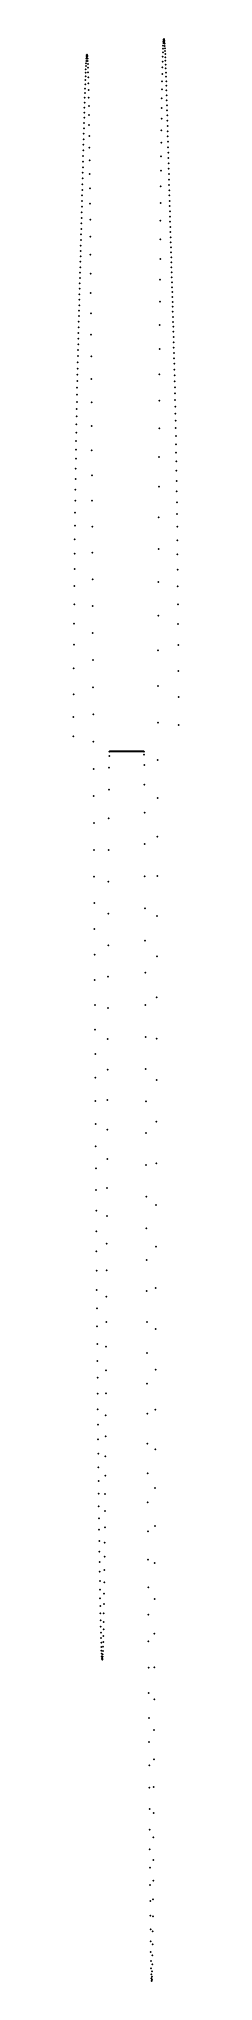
# Model space of a CAD drawing. Header units: metres. Extents: x 0 to 360, y -4190 to 2427.
import ezdxf

# ---------------------------------------------------------------- set-up
doc = ezdxf.new("R2010")
doc.units = ezdxf.units.M

msp = doc.modelspace()

# ---------------------------------------------------------------- linework, layer by layer
for p in [(306, 2393.7), (306.5, 2404.1), (307, 2412.4), (307.5, 2418.7), (308, 2423.2), (308.5, 2425.9), (309, 2427), (309.5, 2426.5), (310, 2424.4), (310.5, 2420.9), (311, 2416.2), (311.5, 2410.2), (312, 2403), (312.5, 2394.7), (313, 2385.5), (42.5, 2323.5), (43, 2334), (43.5, 2343.6), (44, 2352), (44.5, 2359), (45, 2364.6), (45.5, 2369), (46, 2371.9), (46.5, 2373.2), (47, 2372.6), (47.5, 2370.3), (48, 2366.2), (48.5, 2360), (49, 2351.7), (49.5, 2341.1), (50, 2328.4), (304, 2329.7), (304.5, 2349.3), (305, 2366.5), (305.5, 2381.2), (313.5, 2375.3), (314, 2364.1), (314.5, 2352.2), (315, 2339.5), (315.5, 2326.3), (40, 2257.7), (40.5, 2272.2), (41, 2286.3), (41.5, 2299.8), (42, 2312.2), (50.5, 2313.3), (51, 2295.7), (51.5, 2275.4), (52, 2252.6), (302.5, 2255.3), (303, 2282.8), (303.5, 2307.6), (316, 2312.3), (316.5, 2297.6), (317, 2282.5), (317.5, 2267.1), (318, 2251.1), (38, 2193), (38.5, 2209.9), (39, 2226.5), (39.5, 2242.5), (52.5, 2227.1), (53, 2198.7), (301.5, 2191.6), (302, 2224.9), (318.5, 2234.7), (319, 2217.9), (319.5, 2200.9), (320, 2183.7), (36, 2121.8), (36.5, 2140.3), (37, 2158.4), (37.5, 2175.9), (53.5, 2167.5), (54, 2133.4), (301, 2155.2), (320.5, 2166.2), (321, 2148.4), (321.5, 2130.4), (34.5, 2066.3), (35, 2084.9), (35.5, 2103.4), (54.5, 2096.4), (55, 2056.3), (300, 2072.9), (300.5, 2115.6), (322, 2112.4), (322.5, 2094.4), (323, 2076.3), (323.5, 2057.8), (32.5, 1989.7), (33, 2008.7), (33.5, 2027.8), (34, 2047.2), (55.5, 2013.2), (299.5, 2026.9), (324, 2039.3), (324.5, 2021), (325, 2002.8), (31, 1931.8), (31.5, 1951.3), (32, 1970.6), (56, 1967.1), (298.5, 1924.5), (299, 1977.4), (325.5, 1984.5), (326, 1966.1), (326.5, 1947.6), (327, 1929.3), (29, 1855.4), (29.5, 1874.5), (30, 1893.4), (30.5, 1912.4), (56.5, 1918), (57, 1865.8), (298, 1868.1), (327.5, 1911.3), (328, 1893.3), (328.5, 1875.1), (329, 1857), (27.5, 1798), (28, 1816.8), (28.5, 1836), (57.5, 1810.6), (297.5, 1808.1), (329.5, 1839), (330, 1821.4), (330.5, 1803.9), (25.5, 1722.8), (26, 1741.8), (26.5, 1760.7), (27, 1779.4), (58, 1752.5), (297, 1744.5), (331, 1786.2), (331.5, 1768.5), (332, 1750.9), (332.5, 1733.7), (24, 1667.6), (24.5, 1685.9), (25, 1704.2), (58.5, 1691.4), (296.5, 1677.1), (333, 1716.7), (333.5, 1699.6), (334, 1682.3), (334.5, 1665.1), (22, 1593.5), (22.5, 1611.7), (23, 1630.3), (23.5, 1649), (59, 1627.5), (296, 1606), (335, 1648.2), (335.5, 1631.5), (336, 1614.9), (336.5, 1598), (20.5, 1538.2), (21, 1557), (21.5, 1575.4), (59.5, 1560.8), (295.5, 1531.2), (337, 1580.9), (337.5, 1564), (338, 1547.5), (338.5, 1531), (18.5, 1463.7), (19, 1482.4), (19.5, 1500.8), (20, 1519.3), (60, 1491.4), (339, 1514.2), (339.5, 1497), (340, 1479.8), (340.5, 1462.8), (17, 1405.4), (17.5, 1424.8), (18, 1444.5), (60.5, 1419.4), (295, 1452.5), (341, 1446), (341.5, 1428.9), (342, 1411.1), (342.5, 1393), (15, 1324.9), (15.5, 1346), (16, 1366.4), (16.5, 1386.1), (61, 1344.8), (294.5, 1370.1), (343, 1375.1), (343.5, 1357.2), (344, 1339), (13.5, 1260.8), (14, 1282.4), (14.5, 1303.6), (61.5, 1268), (294, 1283.9), (344.5, 1320), (345, 1300.3), (345.5, 1280.4), (346, 1260.6), (12.5, 1214.4), (13, 1238.1), (293.5, 1193.9), (346.5, 1240.3), (347, 1218.9), (347.5, 1196.4), (11, 1140.6), (11.5, 1165.7), (12, 1190.1), (62, 1188.9), (348, 1173.5), (348.5, 1150.3), (349, 1126.4), (10, 1085.8), (10.5, 1114), (62.5, 1107.7), (293, 1100.1), (349.5, 1100.9), (350, 1073.9), (8.5, 996.4), (9, 1027.3), (9.5, 1056.8), (63, 1024.6), (292.5, 1002.7), (350.5, 1046), (351, 1017.5), (7.5, 927.9), (8, 963.2), (63.5, 939.8), (351.5, 987.6), (352, 955.4), (7, 891.3), (292, 901.5), (352.5, 921), (353, 885.3), (6, 812.8), (6.5, 853.4), (64, 853.3), (291.5, 796.7), (353.5, 848.3), (354, 808.5), (5.5, 768.8), (64.5, 765.4), (354.5, 765.2), (4.5, 673), (5, 721.9), (65, 676.3), (291, 688.4), (355, 719), (355.5, 670.6), (4, 620.6), (356, 618.8), (3.5, 563.1), (65.5, 586), (290.5, 576.7), (356.5, 561.8), (3, 500.8), (66, 494.9), (357, 499.9), (2.5, 434.5), (66.5, 403.1), (290, 461.6), (357.5, 433.9), (2, 362.6), (289.5, 343.3), (358, 362.2), (1.5, 282.7), (67, 310.8), (358.5, 273.8), (67.5, 218.1), (289, 221.9), (1, 194.3), (359, 184.7), (0.5, 116.4), (68, 125.2), (288.5, 97.6), (359.5, 89.5), (0, 51), (68.5, 32.3), (124, 0), (124.5, 0), (126.5, 0), (127, 0), (128.5, 0), (129.5, 0), (130, 0), (130.5, 0), (132, 0), (132.5, 0), (133, 0), (133.5, 0), (134, 0), (136, 0), (136.5, 0), (137, 0), (139, 0), (139.5, 0), (140, 0), (140.5, 0), (141, 0), (141.5, 0), (143, 0), (143.5, 0), (144, 0), (144.5, 0), (146.5, 0), (147, 0), (148, 0), (148.5, 0), (150, 0), (150.5, 0), (151, 0), (152, 0), (152.5, 0), (153, 0), (154, 0), (154.5, 0), (155.5, 0), (156, 0), (156.5, 0), (158, 0), (158.5, 0), (160, 0), (160.5, 0), (161, 0), (162.5, 0), (163, 0), (164.5, 0), (165, 0), (166.5, 0), (167, 0), (167.5, 0), (168, 0), (168.5, 0), (170, 0), (171.5, 0), (172, 0), (172.5, 0), (173, 0), (174.5, 0), (176.5, 0), (177, 0), (177.5, 0), (178, 0), (178.5, 0), (179, 0), (179.5, 0), (180, 0), (180.5, 0), (181, 0), (181.5, 0), (182, 0), (183.5, 0), (184, 0), (184.5, 0), (186, 0), (186.5, 0), (187, 0), (189, 0), (189.5, 0), (191, 0), (191.5, 0), (195, 0), (195.5, 0), (196, 0), (199, 0), (199.5, 0), (200, 0), (201.5, 0), (202, 0), (202.5, 0), (204.5, 0), (205, 0), (205.5, 0), (207.5, 0), (208, 0), (209, 0), (209.5, 0), (211, 0), (211.5, 0), (213.5, 0), (214, 0), (214.5, 0), (216.5, 0), (217, 0), (219, 0), (219.5, 0), (221.5, 0), (222, 0), (223.5, 0), (224, 0), (224.5, 0), (225, 0), (225.5, 0), (227.5, 0), (228, 0), (228.5, 0), (230, 0), (230.5, 0), (231, 0), (231.5, 0), (232, 0), (234, 0), (234.5, 0), (235, 0), (235.5, 0), (238.5, 0), (239, 0), (239.5, 0), (240, 0), (69, -60.4), (122, -56.5), (122.5, -15.9), (123, -2), (123.5, 0), (125, 0), (125.5, 0), (126, 0), (127.5, 0), (128, 0), (129, 0), (131, 0), (131.5, 0), (134.5, 0), (135, 0), (135.5, 0), (137.5, 0), (138, 0), (138.5, 0), (142, 0), (142.5, 0), (145, 0), (145.5, 0), (146, 0), (147.5, 0), (149, 0), (149.5, 0), (151.5, 0), (153.5, 0), (155, 0), (157, 0), (157.5, 0), (159, 0), (159.5, 0), (161.5, 0), (162, 0), (163.5, 0), (164, 0), (165.5, 0), (166, 0), (169, 0), (169.5, 0), (170.5, 0), (171, 0), (173.5, 0), (174, 0), (175, 0), (175.5, 0), (176, 0), (182.5, 0), (183, 0), (185, 0), (185.5, 0), (187.5, 0), (188, 0), (188.5, 0), (190, 0), (190.5, 0), (192, 0), (192.5, 0), (193, 0), (193.5, 0), (194, 0), (194.5, 0), (196.5, 0), (197, 0), (197.5, 0), (198, 0), (198.5, 0), (200.5, 0), (201, 0), (203, 0), (203.5, 0), (204, 0), (206, 0), (206.5, 0), (207, 0), (208.5, 0), (210, 0), (210.5, 0), (212, 0), (212.5, 0), (213, 0), (215, 0), (215.5, 0), (216, 0), (217.5, 0), (218, 0), (218.5, 0), (220, 0), (220.5, 0), (221, 0), (222.5, 0), (223, 0), (226, 0), (226.5, 0), (227, 0), (229, 0), (229.5, 0), (232.5, 0), (233, 0), (233.5, 0), (236, 0), (236.5, 0), (237, 0), (237.5, 0), (238, 0), (240.5, 0), (241, -1.1), (241.5, -11.6), (242, -46.4), (288, -29.5), (121.5, -130.4), (242.5, -114.4), (69.5, -152.8), (287.5, -159.2), (70, -244.8), (121, -228.7), (243, -209.4), (243.5, -316.6), (287, -291.2), (70.5, -336.2), (120.5, -336.4), (71, -426.8), (120, -444.9), (244, -425.9), (286.5, -425.4), (71.5, -516.6), (119.5, -553.3), (244.5, -535.3), (286, -561.5), (72, -605.3), (119, -661.2), (245, -645), (72.5, -693.1), (285.5, -699.3), (73, -779.6), (118.5, -768.5), (245.5, -754.6), (285, -838.5), (73.5, -864.9), (118, -874.9), (246, -864.2), (74, -948.8), (117.5, -980.5), (246.5, -973.7), (284.5, -978.9), (74.5, -1031.4), (75, -1112.4), (117, -1084.9), (247, -1083.1), (284, -1120.2), (116.5, -1188), (75.5, -1192), (247.5, -1192.3), (76, -1270), (116, -1289.5), (248, -1301.2), (283.5, -1262), (76.5, -1346.4), (115.5, -1389.5), (77, -1421.2), (248.5, -1409.8), (283, -1404.2), (77.5, -1494.3), (115, -1487.5), (249, -1518), (78, -1565.8), (114.5, -1583.6), (282.5, -1546.2), (78.5, -1635.7), (249.5, -1625.7), (79, -1703.8), (114, -1677.5), (282, -1687.9), (79.5, -1770.2), (113.5, -1769), (250, -1732.8), (80, -1835.1), (250.5, -1839.3), (281.5, -1828.8), (80.5, -1898.2), (113, -1858.1), (81, -1959.6), (112.5, -1944.7), (251, -1945.1), (281, -1968.6), (81.5, -2019.5), (112, -2028.4), (251.5, -2050), (82, -2077.6), (111.5, -2109.4), (280.5, -2107.1), (82.5, -2134.2), (252, -2154.1), (83, -2189.1), (83.5, -2242.4), (111, -2187.3), (280, -2243.8), (84, -2294.2), (110.5, -2262.2), (252.5, -2257.1), (84.5, -2344.4), (110, -2334), (253, -2359), (279.5, -2378.2), (85, -2393), (85.5, -2440.1), (109.5, -2402.6), (86, -2485.7), (109, -2467.9), (253.5, -2459.8), (279, -2510.3), (86.5, -2529.6), (87, -2572.1), (108.5, -2530), (254, -2559.3), (87.5, -2613.1), (107.5, -2644), (108, -2588.6), (278.5, -2639.4), (88, -2652.5), (88.5, -2690.5), (107, -2695.9), (254.5, -2657.3), (89, -2726.8), (89.5, -2761.7), (106.5, -2744.5), (255, -2753.8), (278, -2765.4), (90, -2795), (90.5, -2826.7), (105.5, -2831.6), (106, -2789.7), (91, -2856.9), (91.5, -2885.5), (104.5, -2905.4), (105, -2870.1), (255.5, -2848.7), (277.5, -2887.8), (92, -2912.3), (92.5, -2937.6), (93, -2961.2), (103.5, -2966.3), (104, -2937.4), (256, -2941.7), (93.5, -2983), (94, -3003), (94.5, -3021.3), (95, -3037.6), (102, -3034.4), (102.5, -3014.7), (103, -2992.1), (256.5, -3032.9), (277, -3006.3), (95.5, -3052), (96, -3064.5), (96.5, -3074.8), (97, -3083.2), (97.5, -3089.3), (98, -3093.1), (98.5, -3094.7), (99, -3093.8), (99.5, -3090.5), (100, -3084.8), (100.5, -3076.3), (101, -3065.1), (101.5, -3051.2), (257, -3122), (276.5, -3120.6), (257.5, -3208.8), (276, -3230.2), (258, -3293.4), (275.5, -3335.1), (258.5, -3375.3), (275, -3434.9), (259, -3454.5), (259.5, -3530.9), (274.5, -3529.2), (260, -3604.2), (274, -3617.9), (260.5, -3674.2), (273.5, -3700.6), (261, -3740.6), (261.5, -3803.5), (273, -3777.3), (262, -3862.4), (272.5, -3847.8), (262.5, -3917.1), (263, -3967.6), (271.5, -3969.4), (272, -3911.8), (263.5, -4013.5), (271, -4020.3), (264, -4054.5), (264.5, -4090.7), (270, -4102.1), (270.5, -4064.6), (265, -4121.4), (265.5, -4146.9), (266, -4166.6), (269, -4157.1), (269.5, -4132.9), (266.5, -4180.5), (267, -4188.5), (267.5, -4190.2), (268, -4185.7), (268.5, -4174.6)]:
    msp.add_point(p)

doc.saveas('drawing.dxf')
